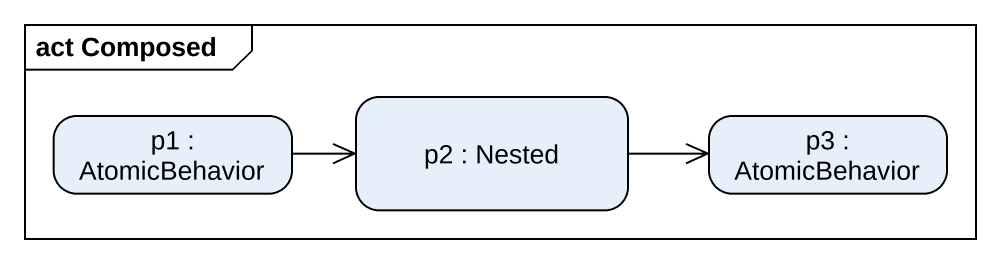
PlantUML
@startuml
mainframe act Composed
hide empty description
state "p1 : AtomicBehavior" as p1
state "p2 : Nested" as p2
state "p3 : AtomicBehavior" as p3
p1 -right-> p2
p2 -right-> p3
@enduml
